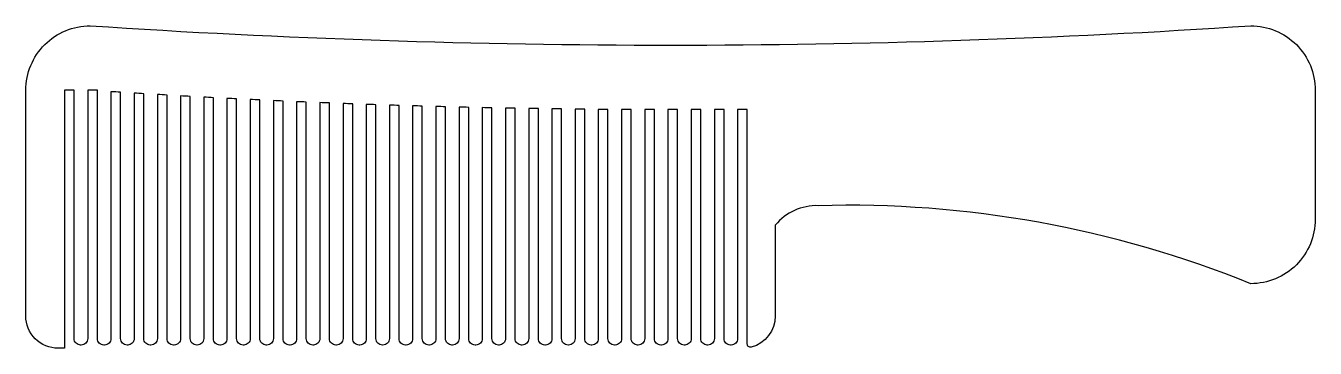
# Model space of a CAD drawing. Extents: x 16.711 to 16.911, y 9.24 to 9.29.
import ezdxf

# ---------------------------------------------------------------- set-up
doc = ezdxf.new("R2010")
doc.units = 0
doc.layers.add('ACES', color=7, linetype='CONTINUOUS')

msp = doc.modelspace()

# ---------------------------------------------------------------- linework, layer by layer
at = {"layer": 'ACES', "color": 0}
msp.add_lwpolyline([(16.77294, 9.27763, -0.000278), (16.77144, 9.27767), (16.77144, 9.24158, -0.414214), (16.77044, 9.24058), (16.77034, 9.24058, -0.414214), (16.76934, 9.24158), (16.76934, 9.27774, -0.000278), (16.76784, 9.27778), (16.76784, 9.24158, -0.414214), (16.76684, 9.24058), (16.76674, 9.24058, -0.414214), (16.76574, 9.24158), (16.76574, 9.27785, -0.000278), (16.76424, 9.2779), (16.76424, 9.24158, -0.414214), (16.76324, 9.24058), (16.76314, 9.24058, -0.414214), (16.76214, 9.24158), (16.76214, 9.27798, -0.000278), (16.76064, 9.27803), (16.76064, 9.24158, -0.414214), (16.75964, 9.24058), (16.75954, 9.24058, -0.414214), (16.75854, 9.24158), (16.75854, 9.27812, -0.000278), (16.75704, 9.27818), (16.75704, 9.24158, -0.414214), (16.75604, 9.24058), (16.75594, 9.24058, -0.414214), (16.75494, 9.24158), (16.75494, 9.27826, -0.000278), (16.75344, 9.27832), (16.75344, 9.24158, -0.414214), (16.75244, 9.24058), (16.75234, 9.24058, -0.414214), (16.75134, 9.24158), (16.75134, 9.27842, -0.000278), (16.74984, 9.27848), (16.74984, 9.24158, -0.414214), (16.74884, 9.24058), (16.74874, 9.24058, -0.414214), (16.74774, 9.24158), (16.74774, 9.27858, -0.000278), (16.74624, 9.27865), (16.74624, 9.24158, -0.414214), (16.74524, 9.24058), (16.74514, 9.24058, -0.414214), (16.74414, 9.24158), (16.74414, 9.27876, -0.000278), (16.74264, 9.27883), (16.74264, 9.24158, -0.414214), (16.74164, 9.24058), (16.74154, 9.24058, -0.414214), (16.74054, 9.24158), (16.74054, 9.27894, -0.000278), (16.73904, 9.27902), (16.73904, 9.24158, -0.414214), (16.73804, 9.24058), (16.73794, 9.24058, -0.414214), (16.73694, 9.24158), (16.73694, 9.27913, -0.000278), (16.73544, 9.27922), (16.73544, 9.24158, -0.414214), (16.73444, 9.24058), (16.73434, 9.24058, -0.414214), (16.73334, 9.24158), (16.73334, 9.27934, -0.000278), (16.73184, 9.27943), (16.73184, 9.24158, -0.414214), (16.73084, 9.24058), (16.73074, 9.24058, -0.414214), (16.72974, 9.24158), (16.72974, 9.27955, -0.000278), (16.72824, 9.27964), (16.72824, 9.24158, -0.414214), (16.72724, 9.24058), (16.72714, 9.24058, -0.414214), (16.72614, 9.24158), (16.72614, 9.27977, -0.000278), (16.72464, 9.27987), (16.72464, 9.24158, -0.414214), (16.72364, 9.24058), (16.72354, 9.24058, -0.414214), (16.72254, 9.24158), (16.72254, 9.28009), (16.72104, 9.28009), (16.72104, 9.24158, -0.414214), (16.72004, 9.24058), (16.71994, 9.24058, -0.414214), (16.71894, 9.24158), (16.71894, 9.28009), (16.71744, 9.28009), (16.71744, 9.24009), (16.71644, 9.24009, -0.414214), (16.71144, 9.24509), (16.71144, 9.28009, -0.414214), (16.72144, 9.29009, 0.033333), (16.90144, 9.29009, -0.414214), (16.91144, 9.28009), (16.91144, 9.26009, -0.414214), (16.90144, 9.25009, 0.103558), (16.83435, 9.26219, 0.232609), (16.82769, 9.25919), (16.82769, 9.24509, -0.340888), (16.82396, 9.24025, -0.491549), (16.82334, 9.24073), (16.82334, 9.27713, -0.000277), (16.82184, 9.27712), (16.82184, 9.24158, -0.414214), (16.82084, 9.24058), (16.82074, 9.24058, -0.414214), (16.81974, 9.24158), (16.81974, 9.27711, -0.000277), (16.81824, 9.2771), (16.81824, 9.24158, -0.414214), (16.81724, 9.24058), (16.81714, 9.24058, -0.414214), (16.81614, 9.24158), (16.81614, 9.27709, -0.000277), (16.81464, 9.27708), (16.81464, 9.24158, -0.414214), (16.81364, 9.24058), (16.81354, 9.24058, -0.414214), (16.81254, 9.24158), (16.81254, 9.27708, -0.000277), (16.81104, 9.27708), (16.81104, 9.24158, -0.414214), (16.81004, 9.24058), (16.80994, 9.24058, -0.414214), (16.80894, 9.24158), (16.80894, 9.27708, -0.000277), (16.80744, 9.27709), (16.80744, 9.24158, -0.414214), (16.80644, 9.24058), (16.80634, 9.24058, -0.414214), (16.80534, 9.24158), (16.80534, 9.27709, -0.000277), (16.80384, 9.2771), (16.80384, 9.24158, -0.414214), (16.80284, 9.24058), (16.80274, 9.24058, -0.414214), (16.80174, 9.24158), (16.80174, 9.27711, -0.000277), (16.80024, 9.27713), (16.80024, 9.24158, -0.414214), (16.79924, 9.24058), (16.79914, 9.24058, -0.414214), (16.79814, 9.24158), (16.79814, 9.27715, -0.000277), (16.79664, 9.27716), (16.79664, 9.24158, -0.414214), (16.79564, 9.24058), (16.79554, 9.24058, -0.414214), (16.79454, 9.24158), (16.79454, 9.27719, -0.000277), (16.79304, 9.27721), (16.79304, 9.24158, -0.414214), (16.79204, 9.24058), (16.79194, 9.24058, -0.414214), (16.79094, 9.24158), (16.79094, 9.27724, -0.000278), (16.78944, 9.27726), (16.78944, 9.24158, -0.414214), (16.78844, 9.24058), (16.78834, 9.24058, -0.414214), (16.78734, 9.24158), (16.78734, 9.27729, -0.000278), (16.78584, 9.27732), (16.78584, 9.24158, -0.414214), (16.78484, 9.24058), (16.78474, 9.24058, -0.414214), (16.78374, 9.24158), (16.78374, 9.27736, -0.000278), (16.78224, 9.2774), (16.78224, 9.24158, -0.414214), (16.78124, 9.24058), (16.78114, 9.24058, -0.414214), (16.78014, 9.24158), (16.78014, 9.27744, -0.000278), (16.77864, 9.27748), (16.77864, 9.24158, -0.414214), (16.77764, 9.24058), (16.77754, 9.24058, -0.414214), (16.77654, 9.24158), (16.77654, 9.27753, -0.000278), (16.77504, 9.27757), (16.77504, 9.24158, -0.414214), (16.77404, 9.24058), (16.77394, 9.24058, -0.414214), (16.77294, 9.24158)], format="xyb", close=True, dxfattribs=at)

doc.saveas('drawing.dxf')
